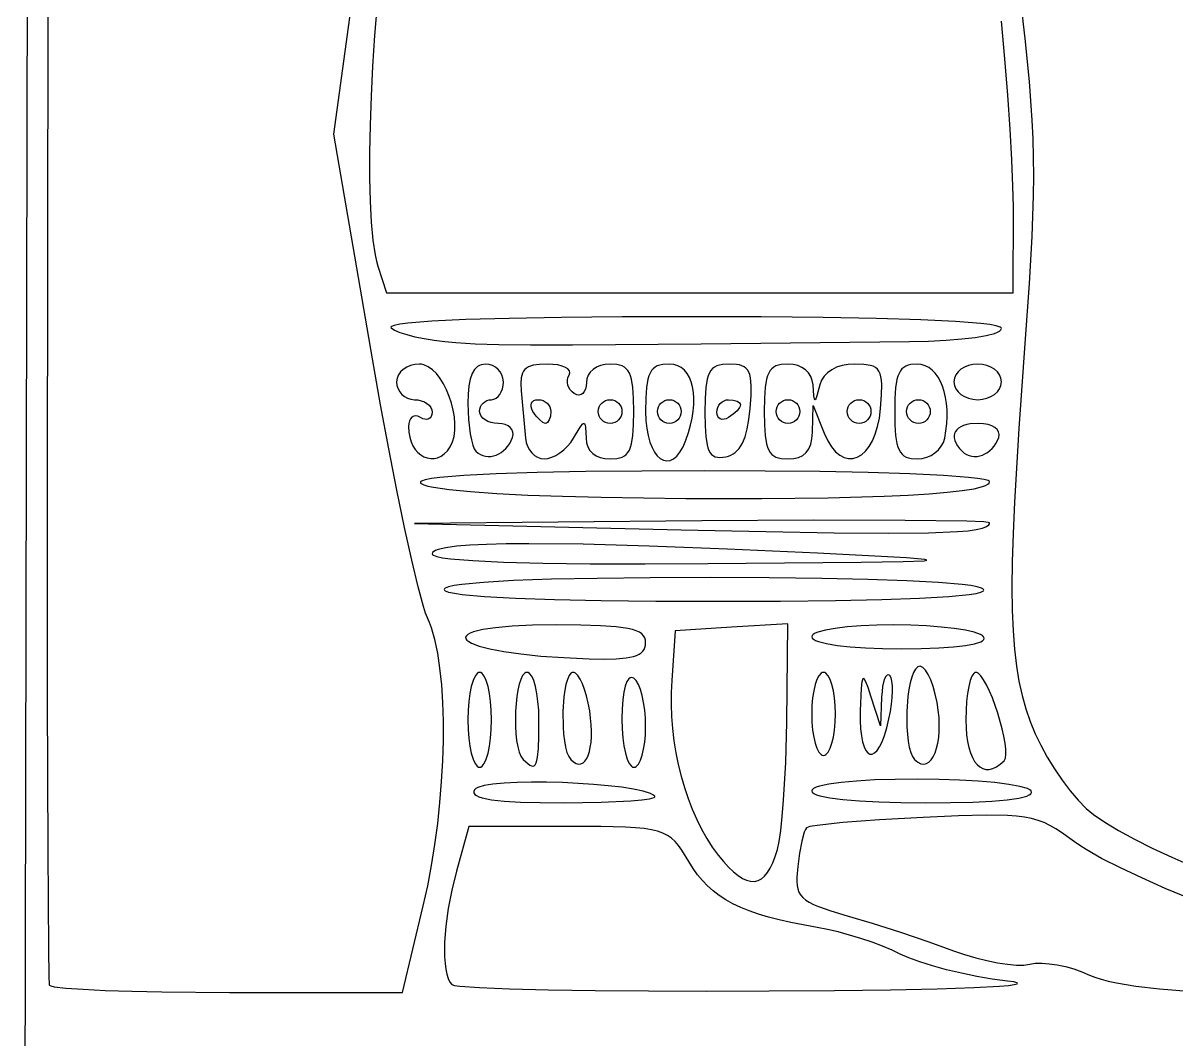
# Model space of a CAD drawing. Header units: millimetres. Extents: x -4.58 to 1.11, y 0.34 to 8.32.
# Drawn here: x -4.583 to -3.502, y 1.667 to 2.62 of the extents above; entities that cross this region are included whole.
import ezdxf

# ---------------------------------------------------------------- set-up
doc = ezdxf.new("R2010")
doc.units = ezdxf.units.MM

msp = doc.modelspace()

# ---------------------------------------------------------------- linework, layer by layer
at = {"flags": 128}
for points in [[(-4.477778, 0.342028), (-4.583333, 0.345181), (-4.581667, 1.453139), (-4.574238, 5.087635)], [(-4.555178, 4.163361), (-4.557265, 3.699306), (-4.559005, 3.167814), (-4.560211, 2.636411), (-4.560695, 2.172624), (-4.560608, 1.987188), (-4.56027, 1.843978), (-4.559659, 1.751435), (-4.559243, 1.726802), (-4.55875, 1.718), (-4.557207, 1.717298), (-4.554058, 1.716617), (-4.543286, 1.715329), (-4.527129, 1.714164), (-4.50628, 1.713151), (-4.481431, 1.712317), (-4.453275, 1.711689), (-4.389819, 1.711167), (-4.227778, 1.711236), (-4.208333, 1.792347)], [(-4.208333, 1.792347), (-4.204193, 1.810998), (-4.200561, 1.830182), (-4.197438, 1.849735), (-4.194828, 1.869491), (-4.192733, 1.889285), (-4.191156, 1.908951), (-4.190098, 1.928324), (-4.189563, 1.947238), (-4.189552, 1.965528), (-4.190068, 1.983028), (-4.191115, 1.999573), (-4.192693, 2.014998), (-4.194805, 2.029136), (-4.197455, 2.041823), (-4.200644, 2.052893), (-4.202442, 2.05777), (-4.204375, 2.062181), (-4.206139, 2.066558), (-4.208221, 2.072955), (-4.213234, 2.091311), (-4.2192, 2.116254), (-4.22591, 2.146786), (-4.23315, 2.181914), (-4.240711, 2.22064), (-4.248379, 2.261968), (-4.255944, 2.304903), (-4.292028, 2.515375), (-4.272972, 2.654903)], [(-3.650181, 2.651306), (-3.644764, 2.604993), (-3.64077, 2.564829), (-3.638157, 2.528504), (-3.637356, 2.51106), (-3.636885, 2.49371), (-3.63674, 2.476166), (-3.636914, 2.458138), (-3.638204, 2.419479), (-3.640714, 2.375425), (-3.644403, 2.323667), (-3.650426, 2.239647), (-3.6545, 2.170686), (-3.65579, 2.141187), (-3.656572, 2.114651), (-3.656841, 2.090814), (-3.656589, 2.069408), (-3.655809, 2.050167), (-3.654495, 2.032823), (-3.65264, 2.01711), (-3.650237, 2.002762), (-3.64728, 1.989512), (-3.643761, 1.977093), (-3.639675, 1.965238), (-3.635014, 1.953681), (-3.629867, 1.942776), (-3.623785, 1.931656), (-3.616993, 1.920631), (-3.609715, 1.910014), (-3.602177, 1.900115), (-3.594604, 1.891247), (-3.58722, 1.88372), (-3.58025, 1.877847), (-3.56977, 1.870723), (-3.556962, 1.863067), (-3.542077, 1.85498), (-3.525366, 1.846561), (-3.50708, 1.83791), (-3.487469, 1.829127)], [(-4.251688, 2.637441), (-4.253947, 2.608045), (-4.25578, 2.57913), (-4.257175, 2.551005), (-4.258119, 2.523982), (-4.258597, 2.498369), (-4.258597, 2.474476), (-4.258107, 2.452614), (-4.257112, 2.433092), (-4.2556, 2.41622), (-4.253558, 2.402309), (-4.252334, 2.39656), (-4.250972, 2.391667), (-4.242944, 2.366667), (-3.94925, 2.366667), (-3.655556, 2.366667), (-3.655486, 2.447222)], [(-3.655486, 2.447222), (-3.655843, 2.466735), (-3.656894, 2.491379), (-3.658566, 2.520153), (-3.660783, 2.552057), (-3.663471, 2.586093), (-3.666554, 2.621259)], [(-3.752778, 2.321153), (-3.734926, 2.321591), (-3.718528, 2.322419), (-3.70387, 2.323598), (-3.691238, 2.325087), (-3.680916, 2.326845), (-3.67319, 2.328832), (-3.670389, 2.329899), (-3.668345, 2.331009), (-3.667092, 2.332155), (-3.666667, 2.333333), (-3.666972, 2.333992), (-3.667885, 2.334632), (-3.671519, 2.335856), (-3.677536, 2.337005), (-3.685903, 2.338075), (-3.709557, 2.33998), (-3.742222, 2.341561), (-3.783637, 2.342807), (-3.833542, 2.34371), (-3.891675, 2.344259), (-3.957778, 2.344444), (-4.022097, 2.344262), (-4.078939, 2.343727), (-4.127863, 2.342855), (-4.168431, 2.341663), (-4.200201, 2.340168), (-4.222735, 2.338386), (-4.230401, 2.337392), (-4.235592, 2.336334), (-4.238255, 2.335211), (-4.23862, 2.334627), (-4.238333, 2.334028), (-4.235192, 2.331867), (-4.230289, 2.329713), (-4.223873, 2.327624), (-4.216191, 2.325656), (-4.207492, 2.323867), (-4.198025, 2.322313), (-4.188037, 2.321051), (-4.177778, 2.320139), (-4.159819, 2.31913), (-4.137526, 2.318432), (-4.108043, 2.318051), (-4.068512, 2.317995), (-3.947881, 2.318883), (-3.752778, 2.321153)], [(-4.183167, 2.222486), (-4.18095, 2.227071), (-4.179491, 2.232289), (-4.178742, 2.23801), (-4.178656, 2.244107), (-4.179185, 2.250453), (-4.180282, 2.256918), (-4.181899, 2.263375), (-4.183988, 2.269696), (-4.186501, 2.275753), (-4.189392, 2.281418), (-4.192612, 2.286562), (-4.196114, 2.291058), (-4.19985, 2.294778), (-4.203772, 2.297594), (-4.207834, 2.299377), (-4.209901, 2.299842), (-4.211986, 2.3), (-4.216277, 2.29966), (-4.220279, 2.298685), (-4.223904, 2.297144), (-4.227066, 2.295104), (-4.229677, 2.292635), (-4.23165, 2.289805), (-4.232898, 2.286681), (-4.233333, 2.283333), (-4.232993, 2.279985), (-4.232018, 2.276862), (-4.230477, 2.274032), (-4.228438, 2.271562), (-4.225968, 2.269523), (-4.223138, 2.267982), (-4.220015, 2.267007), (-4.216667, 2.266667), (-4.213319, 2.266426), (-4.210195, 2.265737), (-4.207365, 2.264647), (-4.204896, 2.263205), (-4.202856, 2.26146), (-4.201315, 2.25946), (-4.20034, 2.257253), (-4.2, 2.254889), (-4.200227, 2.252666), (-4.200877, 2.250863), (-4.201904, 2.249502), (-4.203264, 2.248601), (-4.20491, 2.24818), (-4.206797, 2.24826), (-4.208879, 2.24886), (-4.211111, 2.25), (-4.213343, 2.251064), (-4.215425, 2.251446), (-4.217312, 2.25118), (-4.218958, 2.250304), (-4.220318, 2.248851), (-4.221345, 2.246857), (-4.221995, 2.244358), (-4.222222, 2.241389), (-4.221931, 2.236289), (-4.221094, 2.231587), (-4.219768, 2.227308), (-4.218007, 2.22348), (-4.215866, 2.22013), (-4.213402, 2.217284), (-4.21067, 2.21497), (-4.207726, 2.213214), (-4.204624, 2.212042), (-4.20142, 2.211483), (-4.19817, 2.211563), (-4.194929, 2.212309), (-4.191753, 2.213747), (-4.188697, 2.215905), (-4.185816, 2.218809), (-4.183167, 2.222486)], [(-4.124764, 2.23125), (-4.124241, 2.233898), (-4.124447, 2.23637), (-4.125328, 2.238611), (-4.12683, 2.240566), (-4.128898, 2.242181), (-4.131479, 2.243402), (-4.134517, 2.244175), (-4.137958, 2.244444), (-4.141494, 2.244671), (-4.144792, 2.245321), (-4.14778, 2.246349), (-4.150387, 2.247708), (-4.15254, 2.249354), (-4.154167, 2.251241), (-4.155196, 2.253324), (-4.155556, 2.255556), (-4.155329, 2.257788), (-4.154679, 2.25987), (-4.153651, 2.261757), (-4.152292, 2.263403), (-4.150646, 2.264762), (-4.148759, 2.26579), (-4.146676, 2.26644), (-4.144444, 2.266667), (-4.142212, 2.267007), (-4.14013, 2.267982), (-4.138243, 2.269523), (-4.136597, 2.271562), (-4.135238, 2.274032), (-4.13421, 2.276862), (-4.13356, 2.279985), (-4.133333, 2.283333), (-4.133674, 2.286681), (-4.134648, 2.289805), (-4.13619, 2.292635), (-4.138229, 2.295104), (-4.140698, 2.297144), (-4.143529, 2.298685), (-4.146652, 2.29966), (-4.15, 2.3), (-4.154014, 2.299455), (-4.155803, 2.298768), (-4.15745, 2.2978), (-4.158955, 2.296548), (-4.160321, 2.295007), (-4.162641, 2.291047), (-4.164422, 2.285891), (-4.165678, 2.27951), (-4.166422, 2.271875), (-4.166667, 2.262958), (-4.166063, 2.247973), (-4.16442, 2.234556), (-4.163288, 2.228892), (-4.161991, 2.224169), (-4.16056, 2.22057), (-4.159028, 2.218278), (-4.157006, 2.216549), (-4.154823, 2.215214), (-4.152508, 2.214262), (-4.150094, 2.21368), (-4.147611, 2.213456), (-4.145092, 2.213579), (-4.142567, 2.214036), (-4.140068, 2.214816), (-4.137626, 2.215907), (-4.135272, 2.217297), (-4.133038, 2.218974), (-4.130956, 2.220926), (-4.129055, 2.223142), (-4.127369, 2.225609), (-4.125928, 2.228316), (-4.124764, 2.23125)], [(-4.067556, 2.230556), (-4.061225, 2.24097), (-4.059206, 2.243573), (-4.058432, 2.244224), (-4.057795, 2.244441), (-4.057281, 2.244224), (-4.056875, 2.243573), (-4.056329, 2.24097), (-4.055889, 2.230556), (-4.055419, 2.226295), (-4.054193, 2.222484), (-4.052253, 2.21916), (-4.049642, 2.216359), (-4.046403, 2.214118), (-4.042576, 2.212472), (-4.038206, 2.211457), (-4.033333, 2.211111), (-4.027063, 2.211502), (-4.024408, 2.212038), (-4.022051, 2.212847), (-4.019975, 2.213958), (-4.018166, 2.215407), (-4.016606, 2.217224), (-4.01528, 2.219443), (-4.01417, 2.222096), (-4.013261, 2.225215), (-4.01198, 2.232984), (-4.011307, 2.243011), (-4.011111, 2.255556), (-4.011307, 2.268096), (-4.01198, 2.278121), (-4.013261, 2.28589), (-4.01417, 2.28901), (-4.01528, 2.291663), (-4.016606, 2.293883), (-4.018166, 2.295701), (-4.019975, 2.29715), (-4.022051, 2.298263), (-4.024408, 2.299071), (-4.027063, 2.299609), (-4.033333, 2.3), (-4.037941, 2.299662), (-4.042173, 2.298686), (-4.045955, 2.29713), (-4.049215, 2.295052), (-4.051879, 2.292509), (-4.053872, 2.289559), (-4.055123, 2.286259), (-4.055556, 2.282667), (-4.055786, 2.279329), (-4.056447, 2.276492), (-4.057491, 2.274196), (-4.058873, 2.272484), (-4.060546, 2.2714), (-4.062464, 2.270985), (-4.06458, 2.271282), (-4.066847, 2.272333), (-4.068984, 2.273945), (-4.070727, 2.275856), (-4.072053, 2.277996), (-4.072944, 2.280295), (-4.07338, 2.282681), (-4.073339, 2.285083), (-4.072803, 2.287431), (-4.07175, 2.289653), (-4.071016, 2.291732), (-4.071393, 2.293672), (-4.072796, 2.295429), (-4.075142, 2.296962), (-4.078346, 2.298228), (-4.082324, 2.299184), (-4.086991, 2.299789), (-4.092264, 2.3), (-4.099506, 2.299736), (-4.105335, 2.298873), (-4.109857, 2.297301), (-4.11166, 2.296215), (-4.113177, 2.294911), (-4.11442, 2.293376), (-4.115402, 2.291595), (-4.116639, 2.287244), (-4.116993, 2.281749), (-4.116569, 2.275), (-4.112528, 2.230556), (-4.111915, 2.22665), (-4.110707, 2.223006), (-4.108977, 2.219704), (-4.106795, 2.216823), (-4.104235, 2.214444), (-4.101368, 2.212645), (-4.098265, 2.211508), (-4.095, 2.211111), (-4.091532, 2.211508), (-4.087849, 2.212645), (-4.084063, 2.214444), (-4.080288, 2.216823), (-4.076637, 2.219704), (-4.073223, 2.223006), (-4.070158, 2.22665), (-4.067556, 2.230556)], [(-3.962306, 2.228681), (-3.959818, 2.23576), (-3.957833, 2.242683), (-3.956341, 2.249409), (-3.955334, 2.255896), (-3.954803, 2.262103), (-3.954739, 2.267988), (-3.955132, 2.27351), (-3.955974, 2.278627), (-3.957255, 2.283297), (-3.958967, 2.287479), (-3.961101, 2.291132), (-3.963647, 2.294214), (-3.966597, 2.296683), (-3.969941, 2.298498), (-3.973671, 2.299618), (-3.977778, 2.3), (-3.984048, 2.299609), (-3.986703, 2.299071), (-3.989061, 2.298263), (-3.991136, 2.29715), (-3.992945, 2.295701), (-3.994505, 2.293883), (-3.995832, 2.291663), (-3.996941, 2.28901), (-3.99785, 2.28589), (-3.999131, 2.278121), (-3.999804, 2.268096), (-4, 2.255556), (-3.999728, 2.247298), (-3.998947, 2.239752), (-3.997706, 2.232954), (-3.996054, 2.226938), (-3.994041, 2.221741), (-3.991717, 2.217396), (-3.989132, 2.213941), (-3.986335, 2.21141), (-3.983376, 2.209838), (-3.980305, 2.209262), (-3.977172, 2.209716), (-3.974025, 2.211235), (-3.970916, 2.213856), (-3.967893, 2.217614), (-3.965006, 2.222543), (-3.962306, 2.228681)], [(-3.902111, 2.258417), (-3.901287, 2.270452), (-3.901132, 2.279973), (-3.901775, 2.28726), (-3.902438, 2.290154), (-3.903349, 2.292594), (-3.904525, 2.294616), (-3.905983, 2.296254), (-3.907739, 2.297545), (-3.909808, 2.298522), (-3.912209, 2.299221), (-3.914956, 2.299677), (-3.921556, 2.3), (-3.928098, 2.299626), (-3.930857, 2.299104), (-3.9333, 2.298312), (-3.935443, 2.297214), (-3.937306, 2.295775), (-3.938906, 2.293958), (-3.94026, 2.291727), (-3.941388, 2.289049), (-3.942307, 2.285885), (-3.943591, 2.277963), (-3.944255, 2.267675), (-3.944444, 2.254736), (-3.944263, 2.242175), (-3.943648, 2.232165), (-3.942496, 2.224482), (-3.941686, 2.221444), (-3.940701, 2.218905), (-3.93953, 2.216835), (-3.938159, 2.215207), (-3.936575, 2.213994), (-3.934765, 2.213168), (-3.932715, 2.2127), (-3.930413, 2.212562), (-3.925, 2.213167), (-3.922531, 2.213779), (-3.920215, 2.214657), (-3.91805, 2.215807), (-3.916031, 2.217235), (-3.914156, 2.218948), (-3.912422, 2.220952), (-3.909363, 2.225859), (-3.906828, 2.232008), (-3.904791, 2.23945), (-3.903227, 2.248236), (-3.902111, 2.258417)], [(-3.843736, 2.236111), (-3.843042, 2.261111), (-3.832681, 2.235278), (-3.829428, 2.228239), (-3.825869, 2.222463), (-3.822067, 2.217921), (-3.818088, 2.214587), (-3.813996, 2.21243), (-3.809854, 2.211424), (-3.805727, 2.211539), (-3.801681, 2.212748), (-3.797778, 2.215023), (-3.794083, 2.218335), (-3.79066, 2.222657), (-3.787575, 2.227959), (-3.784891, 2.234215), (-3.782672, 2.241395), (-3.780983, 2.249472), (-3.779889, 2.258417), (-3.778996, 2.271058), (-3.77881, 2.280863), (-3.779046, 2.284813), (-3.779536, 2.288188), (-3.780305, 2.29103), (-3.78138, 2.293385), (-3.782786, 2.295298), (-3.78455, 2.296811), (-3.786696, 2.29797), (-3.78925, 2.298819), (-3.795688, 2.299764), (-3.804069, 2.3), (-3.81022, 2.299654), (-3.815903, 2.298641), (-3.821057, 2.296997), (-3.825622, 2.294757), (-3.829537, 2.291957), (-3.832741, 2.288633), (-3.835175, 2.28482), (-3.836778, 2.280556), (-3.839647, 2.270134), (-3.840603, 2.267528), (-3.841325, 2.26666), (-3.841877, 2.267528), (-3.842323, 2.270134), (-3.843153, 2.280556), (-3.843842, 2.284721), (-3.84529, 2.288486), (-3.847437, 2.291804), (-3.850227, 2.294627), (-3.853603, 2.296906), (-3.857506, 2.298593), (-3.86188, 2.29964), (-3.866667, 2.3), (-3.872937, 2.299609), (-3.875592, 2.299071), (-3.877949, 2.298263), (-3.880025, 2.29715), (-3.881834, 2.295701), (-3.883394, 2.293883), (-3.88472, 2.291663), (-3.88583, 2.28901), (-3.886739, 2.28589), (-3.88802, 2.278121), (-3.888693, 2.268096), (-3.888889, 2.255556), (-3.888693, 2.243011), (-3.88802, 2.232984), (-3.886739, 2.225215), (-3.88583, 2.222096), (-3.88472, 2.219443), (-3.883394, 2.217224), (-3.881834, 2.215407), (-3.880025, 2.213958), (-3.877949, 2.212847), (-3.875592, 2.212038), (-3.872937, 2.211502), (-3.866667, 2.211111), (-3.861271, 2.211473), (-3.856642, 2.212576), (-3.852758, 2.214444), (-3.849597, 2.217101), (-3.847137, 2.220572), (-3.845354, 2.224881), (-3.844228, 2.230052), (-3.843736, 2.236111)], [(-3.719833, 2.230556), (-3.718622, 2.237451), (-3.717859, 2.244194), (-3.717528, 2.250745), (-3.717615, 2.257063), (-3.718104, 2.263107), (-3.718981, 2.268837), (-3.72023, 2.274213), (-3.721837, 2.279194), (-3.723785, 2.283741), (-3.726061, 2.287813), (-3.728648, 2.291368), (-3.731533, 2.294368), (-3.734699, 2.296771), (-3.738131, 2.298538), (-3.741815, 2.299628), (-3.745736, 2.3), (-3.75152, 2.299571), (-3.753986, 2.298993), (-3.756184, 2.298134), (-3.75813, 2.296965), (-3.759835, 2.295459), (-3.761315, 2.293587), (-3.762582, 2.291319), (-3.763649, 2.288629), (-3.76453, 2.285487), (-3.765789, 2.277734), (-3.766465, 2.267833), (-3.766667, 2.255556), (-3.766468, 2.243174), (-3.765793, 2.233224), (-3.764527, 2.225465), (-3.763636, 2.222332), (-3.762554, 2.219656), (-3.761266, 2.217408), (-3.759757, 2.215557), (-3.758013, 2.214073), (-3.75602, 2.212927), (-3.753763, 2.212087), (-3.751228, 2.211525), (-3.745264, 2.211111), (-3.74088, 2.211508), (-3.736632, 2.212645), (-3.732624, 2.214444), (-3.72896, 2.216823), (-3.725745, 2.219704), (-3.723082, 2.223006), (-3.721077, 2.22665), (-3.719833, 2.230556)], [(-3.666667, 2.283333), (-3.667115, 2.286705), (-3.668403, 2.28984), (-3.670442, 2.292672), (-3.673148, 2.295135), (-3.676432, 2.297166), (-3.680208, 2.298697), (-3.684389, 2.299663), (-3.688889, 2.3), (-3.693389, 2.299663), (-3.69757, 2.298697), (-3.701346, 2.297166), (-3.70463, 2.295135), (-3.707335, 2.292672), (-3.709375, 2.28984), (-3.710663, 2.286705), (-3.711111, 2.283333), (-3.710663, 2.279957), (-3.709375, 2.276821), (-3.707335, 2.273989), (-3.70463, 2.271526), (-3.701346, 2.269497), (-3.69757, 2.267968), (-3.693389, 2.267003), (-3.688889, 2.266667), (-3.684389, 2.267003), (-3.680208, 2.267968), (-3.676432, 2.269497), (-3.673148, 2.271526), (-3.670442, 2.273989), (-3.668403, 2.276821), (-3.667115, 2.279957), (-3.666667, 2.283333)], [(-4.105556, 2.255556), (-4.106695, 2.257788), (-4.107293, 2.25987), (-4.107371, 2.261757), (-4.106948, 2.263403), (-4.106044, 2.264762), (-4.104681, 2.26579), (-4.102877, 2.26644), (-4.100653, 2.266667), (-4.098289, 2.26644), (-4.096084, 2.26579), (-4.094086, 2.264762), (-4.092344, 2.263403), (-4.090905, 2.261757), (-4.089817, 2.25987), (-4.089129, 2.257788), (-4.088889, 2.255556), (-4.089276, 2.251241), (-4.09033, 2.247708), (-4.091889, 2.245321), (-4.092807, 2.244671), (-4.093792, 2.244444), (-4.094916, 2.244671), (-4.096235, 2.245321), (-4.099267, 2.247708), (-4.102503, 2.251241), (-4.105556, 2.255556)], [(-4.044444, 2.255556), (-4.044218, 2.257788), (-4.043568, 2.25987), (-4.04254, 2.261757), (-4.041181, 2.263403), (-4.039535, 2.264762), (-4.037648, 2.26579), (-4.035565, 2.26644), (-4.033333, 2.266667), (-4.031101, 2.26644), (-4.029019, 2.26579), (-4.027132, 2.264762), (-4.025486, 2.263403), (-4.024127, 2.261757), (-4.023099, 2.25987), (-4.022449, 2.257788), (-4.022222, 2.255556), (-4.022449, 2.253324), (-4.023099, 2.251241), (-4.024127, 2.249354), (-4.025486, 2.247708), (-4.027132, 2.246349), (-4.029019, 2.245321), (-4.031101, 2.244671), (-4.033333, 2.244444), (-4.035565, 2.244671), (-4.037648, 2.245321), (-4.039535, 2.246349), (-4.041181, 2.247708), (-4.04254, 2.249354), (-4.043568, 2.251241), (-4.044218, 2.253324), (-4.044444, 2.255556)], [(-3.988889, 2.255556), (-3.988662, 2.257788), (-3.988012, 2.25987), (-3.986985, 2.261757), (-3.985625, 2.263403), (-3.983979, 2.264762), (-3.982092, 2.26579), (-3.98001, 2.26644), (-3.977778, 2.266667), (-3.975546, 2.26644), (-3.973464, 2.26579), (-3.971577, 2.264762), (-3.969931, 2.263403), (-3.968571, 2.261757), (-3.967543, 2.25987), (-3.966893, 2.257788), (-3.966667, 2.255556), (-3.966893, 2.253324), (-3.967543, 2.251241), (-3.968571, 2.249354), (-3.969931, 2.247708), (-3.971577, 2.246349), (-3.973464, 2.245321), (-3.975546, 2.244671), (-3.977778, 2.244444), (-3.98001, 2.244671), (-3.982092, 2.245321), (-3.983979, 2.246349), (-3.985625, 2.247708), (-3.986985, 2.249354), (-3.988012, 2.251241), (-3.988662, 2.253324), (-3.988889, 2.255556)], [(-3.933333, 2.254889), (-3.933107, 2.257253), (-3.932457, 2.25946), (-3.931429, 2.26146), (-3.930069, 2.263205), (-3.928423, 2.264647), (-3.926536, 2.265737), (-3.924454, 2.266426), (-3.922222, 2.266667), (-3.917908, 2.26628), (-3.914375, 2.265226), (-3.911988, 2.263667), (-3.911338, 2.262748), (-3.911111, 2.261764), (-3.911338, 2.26064), (-3.911988, 2.25932), (-3.914375, 2.256288), (-3.917908, 2.253053), (-3.922222, 2.25), (-3.924454, 2.24886), (-3.926536, 2.24826), (-3.928423, 2.24818), (-3.930069, 2.248601), (-3.931429, 2.249502), (-3.932457, 2.250863), (-3.933107, 2.252666), (-3.933333, 2.254889)], [(-3.877778, 2.255556), (-3.877551, 2.257788), (-3.876901, 2.25987), (-3.875873, 2.261757), (-3.874514, 2.263403), (-3.872868, 2.264762), (-3.870981, 2.26579), (-3.868899, 2.26644), (-3.866667, 2.266667), (-3.864435, 2.26644), (-3.862352, 2.26579), (-3.860465, 2.264762), (-3.858819, 2.263403), (-3.85746, 2.261757), (-3.856432, 2.25987), (-3.855782, 2.257788), (-3.855556, 2.255556), (-3.855782, 2.253324), (-3.856432, 2.251241), (-3.85746, 2.249354), (-3.858819, 2.247708), (-3.860465, 2.246349), (-3.862352, 2.245321), (-3.864435, 2.244671), (-3.866667, 2.244444), (-3.868899, 2.244671), (-3.870981, 2.245321), (-3.872868, 2.246349), (-3.874514, 2.247708), (-3.875873, 2.249354), (-3.876901, 2.251241), (-3.877551, 2.253324), (-3.877778, 2.255556)], [(-3.811111, 2.255556), (-3.810884, 2.257788), (-3.810234, 2.25987), (-3.809207, 2.261757), (-3.807847, 2.263403), (-3.806201, 2.264762), (-3.804314, 2.26579), (-3.802232, 2.26644), (-3.8, 2.266667), (-3.797768, 2.26644), (-3.795686, 2.26579), (-3.793799, 2.264762), (-3.792153, 2.263403), (-3.790793, 2.261757), (-3.789766, 2.25987), (-3.789116, 2.257788), (-3.788889, 2.255556), (-3.789116, 2.253324), (-3.789766, 2.251241), (-3.790793, 2.249354), (-3.792153, 2.247708), (-3.793799, 2.246349), (-3.795686, 2.245321), (-3.797768, 2.244671), (-3.8, 2.244444), (-3.802232, 2.244671), (-3.804314, 2.245321), (-3.806201, 2.246349), (-3.807847, 2.247708), (-3.809207, 2.249354), (-3.810234, 2.251241), (-3.810884, 2.253324), (-3.811111, 2.255556)], [(-3.755556, 2.255556), (-3.755329, 2.257788), (-3.754679, 2.25987), (-3.753651, 2.261757), (-3.752292, 2.263403), (-3.750646, 2.264762), (-3.748759, 2.26579), (-3.746676, 2.26644), (-3.744444, 2.266667), (-3.742212, 2.26644), (-3.74013, 2.26579), (-3.738243, 2.264762), (-3.736597, 2.263403), (-3.735238, 2.261757), (-3.73421, 2.25987), (-3.73356, 2.257788), (-3.733333, 2.255556), (-3.73356, 2.253324), (-3.73421, 2.251241), (-3.735238, 2.249354), (-3.736597, 2.247708), (-3.738243, 2.246349), (-3.74013, 2.245321), (-3.742212, 2.244671), (-3.744444, 2.244444), (-3.746676, 2.244671), (-3.748759, 2.245321), (-3.750646, 2.246349), (-3.752292, 2.247708), (-3.753651, 2.249354), (-3.754679, 2.251241), (-3.755329, 2.253324), (-3.755556, 2.255556)], [(-3.669208, 2.23125), (-3.668778, 2.23393), (-3.669283, 2.236417), (-3.670651, 2.23866), (-3.672812, 2.240608), (-3.675695, 2.242211), (-3.679228, 2.243418), (-3.683339, 2.244179), (-3.687958, 2.244444), (-3.695847, 2.243915), (-3.699203, 2.243272), (-3.702158, 2.242395), (-3.704703, 2.241296), (-3.706831, 2.239988), (-3.708534, 2.238485), (-3.709804, 2.236799), (-3.710634, 2.234942), (-3.711016, 2.232929), (-3.710942, 2.230772), (-3.710406, 2.228484), (-3.709398, 2.226077), (-3.707911, 2.223565), (-3.705939, 2.220961), (-3.703472, 2.218278), (-3.701451, 2.216549), (-3.699267, 2.215214), (-3.696953, 2.214262), (-3.694538, 2.21368), (-3.692056, 2.213456), (-3.689536, 2.213579), (-3.687011, 2.214036), (-3.684512, 2.214816), (-3.68207, 2.215907), (-3.679716, 2.217297), (-3.677483, 2.218974), (-3.6754, 2.220926), (-3.6735, 2.223142), (-3.671814, 2.225609), (-3.670373, 2.228316), (-3.669208, 2.23125)], [(-3.677778, 2.189694), (-3.678099, 2.190256), (-3.679056, 2.190806), (-3.682826, 2.191872), (-3.688995, 2.192889), (-3.697468, 2.193854), (-3.720947, 2.19561), (-3.752507, 2.197113), (-3.791393, 2.198332), (-3.836848, 2.199239), (-3.888117, 2.199805), (-3.944444, 2.2), (-4.003487, 2.19981), (-4.056031, 2.199253), (-4.101653, 2.198345), (-4.139929, 2.197104), (-4.170436, 2.195549), (-4.192751, 2.193695), (-4.200704, 2.192663), (-4.206451, 2.191562), (-4.209937, 2.190396), (-4.210817, 2.189789), (-4.211111, 2.189167), (-4.21091, 2.188566), (-4.210312, 2.187971), (-4.207953, 2.186798), (-4.204087, 2.185653), (-4.19877, 2.184539), (-4.184001, 2.182426), (-4.164082, 2.180493), (-4.139451, 2.178776), (-4.110547, 2.177311), (-4.077806, 2.176133), (-4.041667, 2.175278), (-3.962332, 2.17422), (-3.891211, 2.174038), (-3.829032, 2.174703), (-3.776524, 2.176184), (-3.754125, 2.177222), (-3.734416, 2.178453), (-3.717489, 2.179874), (-3.703436, 2.181481), (-3.692347, 2.18327), (-3.684314, 2.185238), (-3.681471, 2.186287), (-3.679427, 2.18738), (-3.678192, 2.188516), (-3.677778, 2.189694)], [(-3.677778, 2.151292), (-3.679176, 2.151714), (-3.683277, 2.152098), (-3.699039, 2.152753), (-3.756927, 2.15358), (-3.842602, 2.153714), (-3.947222, 2.153097), (-4.216667, 2.150639), (-3.966667, 2.144764), (-3.887393, 2.143033), (-3.823284, 2.141965), (-3.772923, 2.141594), (-3.734894, 2.14195), (-3.707781, 2.143065), (-3.697876, 2.143918), (-3.690169, 2.144973), (-3.684482, 2.146234), (-3.680639, 2.147704), (-3.678464, 2.149389), (-3.677946, 2.150313), (-3.677778, 2.151292)], [(-3.838889, 2.122792), (-3.923363, 2.126747), (-3.996639, 2.129552), (-4.058695, 2.131206), (-4.109512, 2.13171), (-4.1307, 2.13153), (-4.149071, 2.131063), (-4.164622, 2.130309), (-4.177352, 2.129266), (-4.187257, 2.127936), (-4.194335, 2.126319), (-4.196813, 2.125403), (-4.198583, 2.124414), (-4.199646, 2.123354), (-4.2, 2.122222), (-4.19973, 2.121563), (-4.198924, 2.120927), (-4.195712, 2.119723), (-4.190393, 2.118612), (-4.182993, 2.117594), (-4.162057, 2.115844), (-4.13312, 2.114479), (-4.096397, 2.113508), (-4.052104, 2.112937), (-4.000455, 2.112775), (-3.941667, 2.113028), (-3.798104, 2.114278), (-3.758569, 2.114937), (-3.739049, 2.115759), (-3.736447, 2.116264), (-3.738432, 2.11685), (-3.755608, 2.118315), (-3.838889, 2.122792)], [(-3.683333, 2.088889), (-3.684004, 2.089526), (-3.685217, 2.090147), (-3.689236, 2.09134), (-3.695339, 2.092467), (-3.703469, 2.093525), (-3.725599, 2.095426), (-3.755193, 2.097023), (-3.791817, 2.098297), (-3.835038, 2.099231), (-3.884424, 2.099805), (-3.939542, 2.1), (-3.995854, 2.099813), (-4.045504, 2.099258), (-4.08823, 2.098348), (-4.123773, 2.097095), (-4.15187, 2.095511), (-4.172262, 2.093607), (-4.179488, 2.092539), (-4.184689, 2.091396), (-4.187833, 2.090179), (-4.188624, 2.089543), (-4.188889, 2.088889), (-4.188618, 2.088233), (-4.187807, 2.087595), (-4.184582, 2.086374), (-4.179247, 2.085228), (-4.171835, 2.084159), (-4.150908, 2.082254), (-4.122061, 2.080672), (-4.085554, 2.079422), (-4.041649, 2.078516), (-3.990604, 2.077964), (-3.932681, 2.077778), (-3.873551, 2.077956), (-3.822218, 2.078488), (-3.778777, 2.079371), (-3.743325, 2.080599), (-3.715958, 2.082169), (-3.696772, 2.084077), (-3.690278, 2.085156), (-3.685865, 2.086318), (-3.683546, 2.087562), (-3.683176, 2.088215), (-3.683333, 2.088889)], [(-4, 2.038889), (-4.000203, 2.041273), (-4.000846, 2.043433), (-4.001978, 2.045378), (-4.003646, 2.047118), (-4.0059, 2.048663), (-4.008789, 2.050022), (-4.012362, 2.051205), (-4.016667, 2.052222), (-4.027669, 2.053798), (-4.042187, 2.054826), (-4.060612, 2.055386), (-4.083333, 2.055556), (-4.105992, 2.055246), (-4.125041, 2.054369), (-4.140552, 2.052996), (-4.152596, 2.051203), (-4.161246, 2.049064), (-4.16432, 2.047888), (-4.166572, 2.046653), (-4.168011, 2.045368), (-4.168646, 2.044044), (-4.168486, 2.042688), (-4.16754, 2.041311), (-4.165817, 2.039921), (-4.163325, 2.038528), (-4.156072, 2.03577), (-4.145854, 2.033111), (-4.132742, 2.030624), (-4.116806, 2.028384), (-4.098119, 2.026466), (-4.076753, 2.024943), (-4.052778, 2.023889), (-4.038954, 2.023645), (-4.027551, 2.023906), (-4.018391, 2.024723), (-4.011295, 2.026144), (-4.008466, 2.027098), (-4.006086, 2.028221), (-4.004134, 2.029521), (-4.002586, 2.031004), (-4.001421, 2.032676), (-4.000617, 2.034543), (-4.000151, 2.036612), (-4, 2.038889)], [(-3.876417, 1.845264), (-3.874878, 1.85256), (-3.873401, 1.863008), (-3.872019, 1.876118), (-3.870769, 1.891401), (-3.868801, 1.926531), (-3.867778, 1.964486), (-3.866667, 2.056764), (-3.919444, 2.053375), (-3.972222, 2.05), (-3.975611, 2.003431), (-3.976158, 1.992307), (-3.976205, 1.981061), (-3.975765, 1.969743), (-3.974853, 1.958405), (-3.973482, 1.947101), (-3.971665, 1.935882), (-3.969418, 1.924799), (-3.966753, 1.913906), (-3.963686, 1.903254), (-3.960228, 1.892896), (-3.956396, 1.882882), (-3.952201, 1.873266), (-3.947659, 1.8641), (-3.942782, 1.855436), (-3.937586, 1.847325), (-3.932083, 1.839819), (-3.92711, 1.833785), (-3.922348, 1.8286), (-3.917797, 1.824263), (-3.913452, 1.820776), (-3.909311, 1.818138), (-3.905371, 1.816349), (-3.901629, 1.815411), (-3.898083, 1.815323), (-3.89473, 1.816085), (-3.891567, 1.817699), (-3.88859, 1.820164), (-3.885798, 1.82348), (-3.883188, 1.827647), (-3.880756, 1.832667), (-3.8785, 1.838539), (-3.876417, 1.845264)], [(-3.683333, 2.044444), (-3.684433, 2.045576), (-3.686287, 2.046676), (-3.692085, 2.048759), (-3.700383, 2.050646), (-3.710837, 2.052292), (-3.723102, 2.053651), (-3.736833, 2.054679), (-3.751687, 2.055329), (-3.767319, 2.055556), (-3.78327, 2.055338), (-3.797939, 2.05471), (-3.811064, 2.05371), (-3.822387, 2.052375), (-3.831647, 2.050743), (-3.838583, 2.048852), (-3.841099, 2.047822), (-3.842936, 2.04674), (-3.844062, 2.045613), (-3.844444, 2.044444), (-3.844035, 2.04326), (-3.842828, 2.042121), (-3.840857, 2.041031), (-3.838154, 2.039995), (-3.830681, 2.038103), (-3.82067, 2.036477), (-3.808382, 2.035153), (-3.794077, 2.034165), (-3.778016, 2.033547), (-3.760458, 2.033333), (-3.741701, 2.033522), (-3.725367, 2.034079), (-3.711545, 2.034992), (-3.700328, 2.036248), (-3.691807, 2.037834), (-3.686074, 2.039738), (-3.684281, 2.040804), (-3.683219, 2.041945), (-3.682899, 2.043159), (-3.683333, 2.044444)], [(-4.144444, 1.966667), (-4.144671, 1.975595), (-4.145321, 1.983924), (-4.146349, 1.991471), (-4.147708, 1.998056), (-4.149354, 2.003494), (-4.151241, 2.007604), (-4.153324, 2.010204), (-4.154424, 2.010881), (-4.155556, 2.011111), (-4.156687, 2.010881), (-4.157788, 2.010204), (-4.15987, 2.007604), (-4.161757, 2.003494), (-4.163403, 1.998056), (-4.164762, 1.991471), (-4.16579, 1.983924), (-4.16644, 1.975595), (-4.166667, 1.966667), (-4.16644, 1.957739), (-4.16579, 1.94941), (-4.164762, 1.941862), (-4.163403, 1.935278), (-4.161757, 1.929839), (-4.15987, 1.925729), (-4.157788, 1.923129), (-4.156687, 1.922453), (-4.155556, 1.922222), (-4.154424, 1.922453), (-4.153324, 1.923129), (-4.151241, 1.925729), (-4.149354, 1.929839), (-4.147708, 1.935278), (-4.146349, 1.941862), (-4.145321, 1.94941), (-4.144671, 1.957739), (-4.144444, 1.966667)], [(-4.1, 1.966667), (-4.100227, 1.975595), (-4.100877, 1.983924), (-4.101904, 1.991471), (-4.103264, 1.998056), (-4.10491, 2.003494), (-4.106797, 2.007604), (-4.108879, 2.010204), (-4.109979, 2.010881), (-4.111111, 2.011111), (-4.112237, 2.010911), (-4.113307, 2.010325), (-4.115281, 2.008092), (-4.117025, 2.004599), (-4.118528, 2.000033), (-4.119784, 1.994581), (-4.120784, 1.98843), (-4.121981, 1.97478), (-4.122051, 1.960577), (-4.121642, 1.953737), (-4.120926, 1.94732), (-4.119894, 1.941513), (-4.118538, 1.936504), (-4.116849, 1.932479), (-4.114819, 1.929625), (-4.110454, 1.925629), (-4.10863, 1.924334), (-4.107025, 1.923553), (-4.105628, 1.92332), (-4.104424, 1.923669), (-4.103399, 1.924635), (-4.10254, 1.92625), (-4.101833, 1.92855), (-4.101265, 1.931568), (-4.100489, 1.939895), (-4.100104, 1.951503), (-4.1, 1.966667)], [(-4.052458, 1.975), (-4.053786, 1.982254), (-4.055415, 1.989021), (-4.057281, 1.995154), (-4.059319, 2.000503), (-4.061468, 2.004922), (-4.063661, 2.008262), (-4.065837, 2.010374), (-4.066898, 2.010924), (-4.067931, 2.011111), (-4.068981, 2.010909), (-4.069974, 2.010317), (-4.071788, 2.008061), (-4.073368, 2.004534), (-4.074708, 1.999925), (-4.075803, 1.994425), (-4.076648, 1.988223), (-4.077566, 1.974476), (-4.07742, 1.960204), (-4.076935, 1.953346), (-4.076169, 1.946928), (-4.075115, 1.941138), (-4.07377, 1.936168), (-4.072126, 1.932206), (-4.070181, 1.929444), (-4.067578, 1.927217), (-4.065108, 1.925837), (-4.062785, 1.925268), (-4.060622, 1.925475), (-4.058636, 1.926419), (-4.056839, 1.928064), (-4.055246, 1.930373), (-4.053872, 1.933311), (-4.05273, 1.936839), (-4.051835, 1.940922), (-4.051202, 1.945522), (-4.050845, 1.950603), (-4.050777, 1.956128), (-4.051014, 1.96206), (-4.05157, 1.968363), (-4.052458, 1.975)], [(-3.822222, 1.972222), (-3.822449, 1.980034), (-3.823099, 1.987322), (-3.824127, 1.993926), (-3.825486, 1.999687), (-3.827132, 2.004446), (-3.829019, 2.008043), (-3.831101, 2.010317), (-3.832201, 2.010909), (-3.833333, 2.011111), (-3.834465, 2.010909), (-3.835565, 2.010317), (-3.837648, 2.008043), (-3.839535, 2.004446), (-3.841181, 1.999687), (-3.84254, 1.993926), (-3.843568, 1.987322), (-3.844218, 1.980034), (-3.844444, 1.972222), (-3.844218, 1.96441), (-3.843568, 1.957122), (-3.84254, 1.950518), (-3.841181, 1.944757), (-3.839535, 1.939998), (-3.837648, 1.936402), (-3.835565, 1.934127), (-3.834465, 1.933535), (-3.833333, 1.933333), (-3.832201, 1.933535), (-3.831101, 1.934127), (-3.829019, 1.936402), (-3.827132, 1.939998), (-3.825486, 1.944757), (-3.824127, 1.950518), (-3.823099, 1.957122), (-3.822449, 1.96441), (-3.822222, 1.972222)], [(-3.726944, 1.982806), (-3.728667, 1.990713), (-3.730691, 1.997833), (-3.732943, 2.004028), (-3.735347, 2.009161), (-3.73783, 2.013095), (-3.740316, 2.01569), (-3.741537, 2.016444), (-3.742731, 2.016811), (-3.743888, 2.016775), (-3.745, 2.016319), (-3.74715, 2.014238), (-3.749065, 2.01091), (-3.75074, 2.006507), (-3.752167, 2.0012), (-3.753343, 1.995161), (-3.75426, 1.988562), (-3.755297, 1.974366), (-3.755232, 1.959985), (-3.754771, 1.953154), (-3.754018, 1.94679), (-3.752965, 1.941066), (-3.751609, 1.936153), (-3.749942, 1.932222), (-3.747958, 1.929444), (-3.745011, 1.926988), (-3.742175, 1.925576), (-3.739473, 1.92515), (-3.736927, 1.925651), (-3.734561, 1.927022), (-3.732397, 1.929203), (-3.730459, 1.932137), (-3.728769, 1.935766), (-3.727351, 1.94003), (-3.726226, 1.944873), (-3.725419, 1.950236), (-3.724952, 1.95606), (-3.724849, 1.962287), (-3.725131, 1.968859), (-3.725822, 1.975718), (-3.726944, 1.982806)], [(-3.664194, 1.928389), (-3.663482, 1.929383), (-3.662951, 1.930735), (-3.662402, 1.934412), (-3.66248, 1.939215), (-3.663121, 1.944941), (-3.664258, 1.951385), (-3.665827, 1.958341), (-3.669993, 1.972974), (-3.675094, 1.987204), (-3.677831, 1.993657), (-3.680605, 1.999395), (-3.683349, 2.004214), (-3.685998, 2.007909), (-3.688487, 2.010277), (-3.689651, 2.010898), (-3.69075, 2.011111), (-3.691692, 2.010881), (-3.692607, 2.010204), (-3.69434, 2.007604), (-3.695911, 2.003494), (-3.697281, 1.998056), (-3.698414, 1.991471), (-3.69927, 1.983924), (-3.699811, 1.975595), (-3.7, 1.966667), (-3.699815, 1.959274), (-3.699273, 1.952459), (-3.698391, 1.94624), (-3.697187, 1.940637), (-3.695679, 1.935668), (-3.693886, 1.931353), (-3.691825, 1.927712), (-3.689514, 1.924762), (-3.686971, 1.922524), (-3.684215, 1.921017), (-3.681263, 1.920259), (-3.678133, 1.92027), (-3.674843, 1.92107), (-3.671411, 1.922676), (-3.667856, 1.92511), (-3.664194, 1.928389)], [(-4, 1.960444), (-4.000227, 1.968265), (-4.000877, 1.975833), (-4.001904, 1.982963), (-4.003264, 1.989469), (-4.00491, 1.995166), (-4.006797, 1.99987), (-4.008879, 2.003395), (-4.011111, 2.005556), (-4.012341, 2.006107), (-4.013515, 2.006218), (-4.014628, 2.005898), (-4.015677, 2.005157), (-4.017575, 2.002458), (-4.019182, 1.998203), (-4.020475, 1.992478), (-4.021429, 1.985366), (-4.02202, 1.976952), (-4.022222, 1.967319), (-4.021995, 1.95826), (-4.021345, 1.949808), (-4.020318, 1.94215), (-4.018958, 1.935469), (-4.017312, 1.929951), (-4.015425, 1.92578), (-4.013343, 1.923143), (-4.012243, 1.922456), (-4.011111, 1.922222), (-4.009979, 1.92242), (-4.008879, 1.923002), (-4.006797, 1.925237), (-4.00491, 1.928772), (-4.003264, 1.933448), (-4.001904, 1.93911), (-4.000877, 1.945601), (-4.000227, 1.952765), (-4, 1.960444)], [(-3.772042, 1.967458), (-3.770674, 1.974447), (-3.769659, 1.981228), (-3.768999, 1.987634), (-3.768698, 1.993498), (-3.76876, 1.998654), (-3.76919, 2.002933), (-3.769991, 2.006169), (-3.771167, 2.008194), (-3.772518, 2.008975), (-3.773822, 2.008644), (-3.775048, 2.007284), (-3.776163, 2.004977), (-3.777136, 2.001809), (-3.777936, 1.99786), (-3.778531, 1.993216), (-3.778889, 1.987958), (-3.779986, 1.961111), (-3.788889, 1.988889), (-3.791559, 1.996935), (-3.793664, 2.002406), (-3.795284, 2.005193), (-3.795937, 2.005545), (-3.796498, 2.005184), (-3.797386, 2.002271), (-3.798028, 1.996342), (-3.798889, 1.975), (-3.798922, 1.966115), (-3.798548, 1.958302), (-3.797804, 1.951571), (-3.796729, 1.945933), (-3.795362, 1.941399), (-3.793741, 1.937979), (-3.791905, 1.935684), (-3.789892, 1.934526), (-3.787741, 1.934515), (-3.78549, 1.935661), (-3.783177, 1.937976), (-3.780842, 1.941471), (-3.778522, 1.946155), (-3.776257, 1.952041), (-3.774084, 1.959138), (-3.772042, 1.967458)], [(-3.991556, 1.89525), (-3.993175, 1.896461), (-3.995535, 1.897623), (-4.002271, 1.899795), (-4.011361, 1.901752), (-4.022402, 1.903479), (-4.034992, 1.904964), (-4.048726, 1.90619), (-4.063202, 1.907145), (-4.078017, 1.907814), (-4.092768, 1.908183), (-4.107052, 1.908238), (-4.120466, 1.907965), (-4.132606, 1.90735), (-4.14307, 1.906377), (-4.151455, 1.905035), (-4.157358, 1.903307), (-4.159252, 1.902295), (-4.160375, 1.901181), (-4.161013, 1.899623), (-4.160926, 1.89818), (-4.1601, 1.896849), (-4.158523, 1.895627), (-4.156183, 1.894514), (-4.153068, 1.893507), (-4.144464, 1.891806), (-4.132611, 1.890508), (-4.117412, 1.889599), (-4.098769, 1.889064), (-4.076583, 1.888889), (-4.0416, 1.889391), (-4.013908, 1.890757), (-4.003668, 1.891699), (-3.996296, 1.89278), (-3.992143, 1.893972), (-3.991381, 1.894602), (-3.991556, 1.89525)], [(-3.638889, 1.9), (-3.640104, 1.901132), (-3.642296, 1.902232), (-3.649394, 1.904314), (-3.659747, 1.906201), (-3.67292, 1.907847), (-3.688477, 1.909207), (-3.705983, 1.910234), (-3.725001, 1.910884), (-3.745097, 1.911111), (-3.766254, 1.910903), (-3.785435, 1.910299), (-3.80238, 1.909328), (-3.816828, 1.908019), (-3.828519, 1.906403), (-3.837193, 1.904508), (-3.840317, 1.903465), (-3.842588, 1.902364), (-3.843975, 1.901207), (-3.844444, 1.9), (-3.843948, 1.898781), (-3.842481, 1.897616), (-3.840076, 1.896509), (-3.836765, 1.895463), (-3.827557, 1.893567), (-3.815116, 1.891955), (-3.799704, 1.890654), (-3.781579, 1.889691), (-3.761003, 1.889094), (-3.738236, 1.888889), (-3.714267, 1.889075), (-3.693412, 1.889625), (-3.675764, 1.89053), (-3.661417, 1.891778), (-3.650462, 1.893359), (-3.642994, 1.895264), (-3.640596, 1.896334), (-3.639105, 1.897481), (-3.638532, 1.898703), (-3.638889, 1.9)], [(-3.489472, 1.798808), (-3.513099, 1.808735), (-3.535189, 1.818512), (-3.55524, 1.827952), (-3.572753, 1.836868), (-3.587229, 1.845071), (-3.593171, 1.848847), (-3.598167, 1.852375), (-3.610229, 1.861115), (-3.615752, 1.864675), (-3.621165, 1.867733), (-3.626638, 1.870315), (-3.632345, 1.872449), (-3.638455, 1.874164), (-3.645141, 1.875486), (-3.652573, 1.876444), (-3.660924, 1.877065), (-3.681067, 1.877406), (-3.706941, 1.876732), (-3.739917, 1.875264), (-3.780941, 1.872921), (-3.815229, 1.870311), (-3.839194, 1.86775), (-3.846185, 1.866587), (-3.84925, 1.865556), (-3.850252, 1.863978), (-3.85133, 1.861252), (-3.853576, 1.852951), (-3.855719, 1.841849), (-3.857486, 1.829139), (-3.858325, 1.819334), (-3.858364, 1.815193), (-3.858082, 1.811493), (-3.857427, 1.808184), (-3.856349, 1.805214), (-3.854797, 1.802533), (-3.85272, 1.80009), (-3.850068, 1.797836), (-3.846789, 1.79572), (-3.842833, 1.79369), (-3.838148, 1.791697), (-3.826391, 1.78762), (-3.811111, 1.783083), (-3.787795, 1.776086), (-3.761273, 1.767582), (-3.734804, 1.758648), (-3.711653, 1.750361), (-3.701269, 1.746771), (-3.690709, 1.743649), (-3.680266, 1.741049), (-3.670234, 1.739021), (-3.660908, 1.737618), (-3.652581, 1.736892), (-3.645546, 1.736896), (-3.640097, 1.737681), (-3.63496, 1.738516), (-3.628826, 1.738666), (-3.621926, 1.738171), (-3.61449, 1.737073), (-3.606747, 1.735414), (-3.598929, 1.733235), (-3.591265, 1.730579), (-3.583986, 1.727486), (-3.579098, 1.725456), (-3.573322, 1.72355), (-3.566628, 1.721767), (-3.55899, 1.720104), (-3.540764, 1.717126), (-3.51842, 1.714595), (-3.491731, 1.712491)], [(-3.661111, 1.721889), (-3.675191, 1.723805), (-3.689656, 1.726284), (-3.704095, 1.729224), (-3.718097, 1.732521), (-3.73125, 1.73607), (-3.743142, 1.739768), (-3.753363, 1.743511), (-3.7615, 1.747194), (-3.769171, 1.750875), (-3.778067, 1.754597), (-3.787867, 1.758261), (-3.798253, 1.761762), (-3.808907, 1.765), (-3.819508, 1.767872), (-3.829738, 1.770277), (-3.839278, 1.772111), (-3.863885, 1.776706), (-3.874846, 1.779174), (-3.884977, 1.78179), (-3.894327, 1.784578), (-3.902945, 1.787564), (-3.91088, 1.790773), (-3.918181, 1.794229), (-3.924896, 1.797958), (-3.931075, 1.801985), (-3.936767, 1.806335), (-3.94202, 1.811033), (-3.946883, 1.816104), (-3.951406, 1.821573), (-3.955637, 1.827465), (-3.959625, 1.833806), (-3.966183, 1.844477), (-3.969254, 1.848814), (-3.972396, 1.852546), (-3.975763, 1.855718), (-3.979513, 1.858375), (-3.9838, 1.860564), (-3.988781, 1.86233), (-3.994612, 1.863717), (-4.00145, 1.864773), (-4.009449, 1.865541), (-4.018766, 1.866067), (-4.041978, 1.866577), (-4.072333, 1.866667), (-4.165625, 1.866667), (-4.177194, 1.825), (-4.181621, 1.807204), (-4.18497, 1.789809), (-4.187227, 1.773254), (-4.188372, 1.757981), (-4.188387, 1.74443), (-4.187967, 1.738437), (-4.187257, 1.733041), (-4.186256, 1.728295), (-4.184962, 1.724256), (-4.183373, 1.720977), (-4.181486, 1.718514), (-4.179226, 1.717768), (-4.17408, 1.717058), (-4.155737, 1.71576), (-4.127675, 1.714643), (-4.091115, 1.713731), (-4.047274, 1.713049), (-3.997373, 1.712621), (-3.94263, 1.712472), (-3.884264, 1.712625), (-3.823155, 1.713096), (-3.770482, 1.713807), (-3.726772, 1.714736), (-3.692552, 1.715861), (-3.668349, 1.717161), (-3.660168, 1.717869), (-3.65469, 1.718613), (-3.651979, 1.71939), (-3.651682, 1.71979), (-3.652101, 1.720197), (-3.655124, 1.72103), (-3.661111, 1.721889)]]:
    msp.add_lwpolyline(points, dxfattribs=at)

doc.saveas('drawing.dxf')
